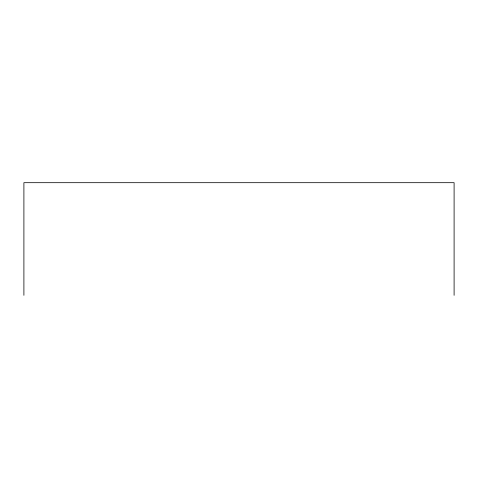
<?xml version="1.0" encoding="UTF-8"?>
<svg xmlns="http://www.w3.org/2000/svg" width="478" height="478" viewBox="0 0 478 478"><rect width="100%" height="100%" fill="white"/><g stroke="black" fill="none" stroke-linecap="round" stroke-linejoin="round"><path stroke-width="0.72" d="M454.1 295.314L454.1 182.686L23.9 182.686L23.9 295.314"/></g></svg>
